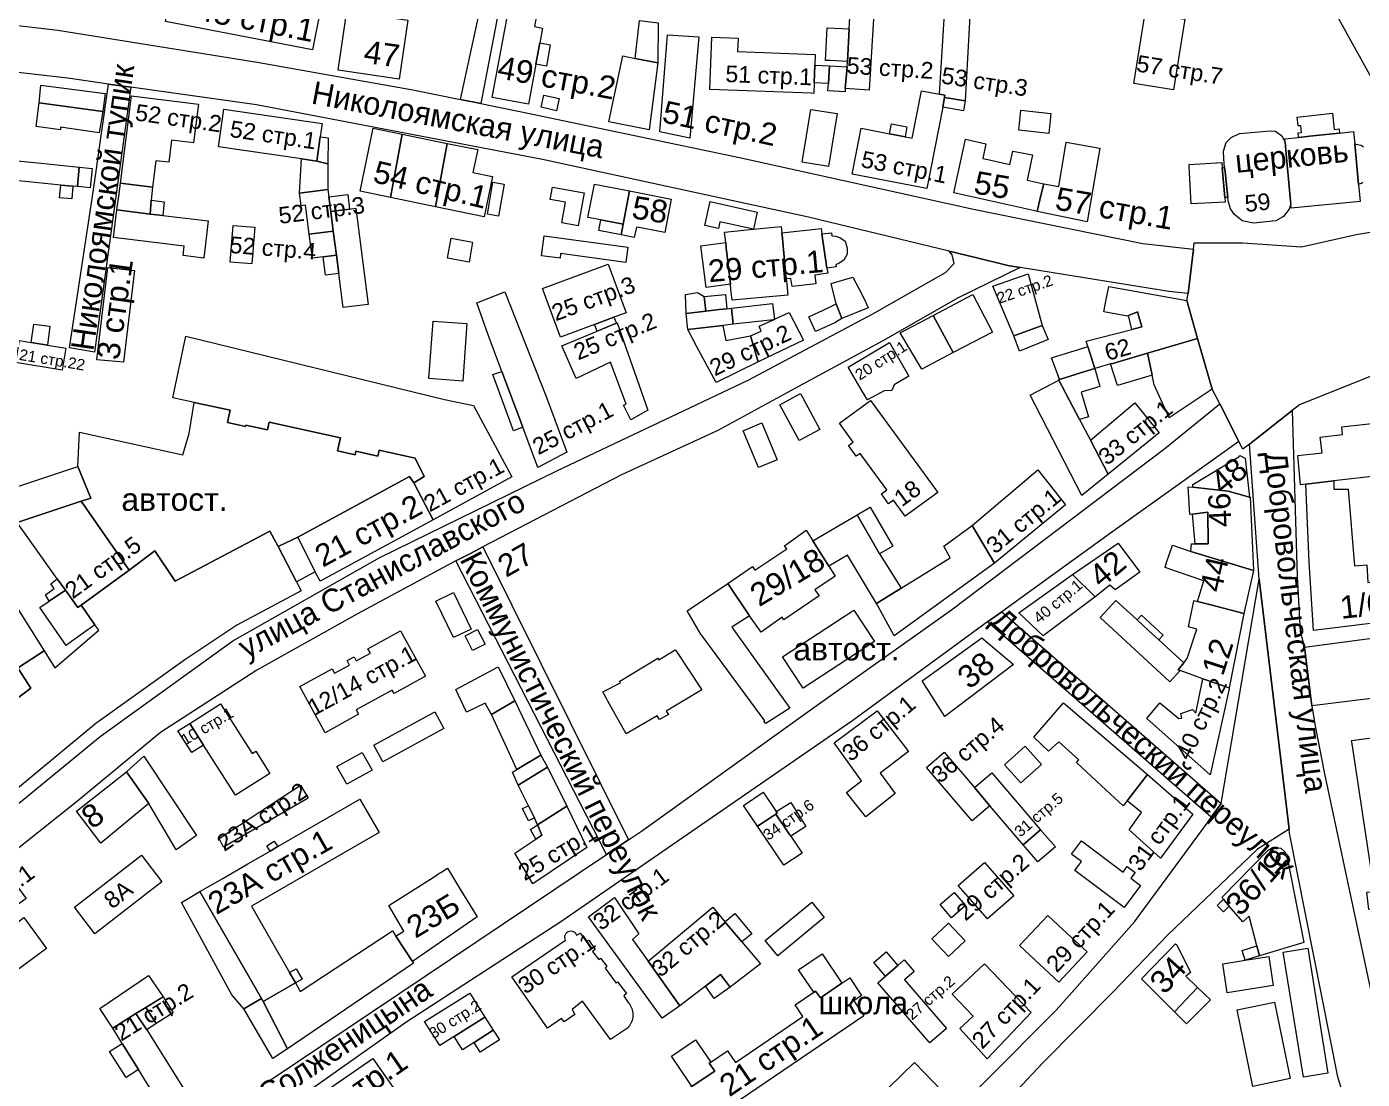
# Model space of a CAD drawing. Header units: metres. Extents: x 9999 to 15101, y 6965 to 11034.
# Drawn here: x 10277.5 to 10699.5, y 8603.5 to 8936.1 of the extents above; entities that cross this region are included whole.
import ezdxf
from ezdxf.enums import TextEntityAlignment as Align

# ---------------------------------------------------------------- set-up
doc = ezdxf.new("R2010")
doc.units = ezdxf.units.M
doc.header["$MEASUREMENT"] = 0
for name, color, linetype, lineweight in [('Слой 14', 7, 'Continuous', 0), ('Слой 25', 7, 'Continuous', 0), ('Слой 29', 7, 'Continuous', 0), ('Слой 3', 7, 'Continuous', 0), ('Слой 4', 7, 'Continuous', 0), ('Слой 8', 7, 'Continuous', 0), ('Слой 9', 7, 'Continuous', 0)]:
    doc.layers.add(name, color=color, linetype=linetype, lineweight=lineweight)
doc.styles.add('Style-arial', font='arial.shx')
doc.styles.add('Style-p131', font='p131.shx')

msp = doc.modelspace()

# ---------------------------------------------------------------- linework, layer by layer
at = {"layer": 'Слой 14', "color": 8, "linetype": 'Continuous', "lineweight": 0, "flags": 128}
for points in [[(10354.32, 8776.72), (10324.4, 8760.88), (10318, 8770.48), (10309.84, 8764.4), (10294.72, 8786.13), (10297.68, 8787.12), (10293.6, 8797.17), (10294.12, 8807.97), (10326.8, 8800.78), (10328.76, 8807.58), (10330.43, 8817.38), (10341.73, 8814.88), (10340.87, 8811), (10346.56, 8809.74), (10346.66, 8810.19), (10353.54, 8808.67), (10354.1, 8811.17), (10376.6, 8806.2), (10375.68, 8802.02), (10381.25, 8800.79), (10381.5, 8801.92), (10388.47, 8800.38), (10388.88, 8802.26), (10400.24, 8799.76), (10403.12, 8794), (10399.76, 8791.92), (10398.48, 8794), (10363.12, 8774.8), (10356.9, 8771.8), (10356.78, 8772.04), (10354.32, 8776.72)], [(10522.8, 8727.07), (10516.32, 8737.01), (10538.9, 8751.72), (10545.37, 8741.78), (10522.8, 8727.07)]]:
    msp.add_lwpolyline(points, close=True, dxfattribs=at)
at = {"layer": 'Слой 25', "color": 8, "linetype": 'Continuous', "lineweight": 0, "flags": 128}
for points in [[(10420.99, 8911.8), (10414.56, 8913.12), (10414.53, 8913.12), (10420.48, 8940.32), (10422.78, 8954.78), (10421.51, 8960.5), (10415.78, 8966.86), (10387.8, 8983.4), (10338.82, 9011.39), (10272.03, 9055.91), (10210.58, 9098.27), (10214.27, 9103.36), (10251.68, 9076.9), (10305.11, 9041.28), (10346.45, 9013.3), (10390.34, 8989.13), (10422.72, 8969.44), (10427.23, 8963.05), (10428.5, 8955.42), (10425.96, 8937.6), (10420.99, 8911.8)], [(10740.78, 8915.01), (10711.04, 8904.32), (10664.26, 8989.01), (10662.36, 8992.86), (10656.62, 9004.53), (10652.63, 9012.57), (10634.81, 9048.52), (10633.12, 9051.92), (10632.08, 9054.02), (10658.75, 9074.97), (10660.22, 9072.19), (10686.65, 9019.67), (10694.74, 9003.69), (10697.34, 8998.56), (10740.78, 8915.01)], [(10298.92, 8833.23), (10290.98, 8834.62), (10298.53, 8884.59), (10303.28, 8917.98), (10310.41, 8916.97), (10303.9, 8870.1), (10298.92, 8833.23)], [(10677.4, 8814.84), (10678.98, 8762.36), (10679.91, 8744.95), (10681.29, 8740.02), (10683.6, 8721.53), (10684.53, 8715.68), (10687.61, 8699.96), (10703.9, 8623.39), (10704.91, 8619.7), (10709.45, 8603.64), (10710.13, 8601.25), (10727.42, 8540.7), (10738.87, 8501.89), (10731.93, 8499.87), (10723.6, 8497.44), (10691.81, 8604.3), (10676.55, 8681.27), (10676.4, 8682.53), (10666.92, 8761.48), (10663.85, 8804.2), (10677.4, 8814.84)], [(10467.64, 8679.14), (10465.88, 8677.95), (10461.04, 8674.77), (10460.71, 8674.55), (10413.09, 8767.26), (10417.67, 8769.68), (10421.62, 8771.74), (10467.64, 8679.14)], [(10805.3, 8736.47), (10683.6, 8721.53), (10681.29, 8740.02), (10801.68, 8756.07), (10805.3, 8736.47)], [(10585.6, 8751.24), (10654.93, 8690.68), (10651.75, 8686.36), (10581.15, 8748.06), (10585.6, 8751.24)]]:
    msp.add_lwpolyline(points, close=True, dxfattribs=at)
for points in [[(10215.84, 8943.36), (10287.28, 8935.05), (10350.26, 8924.88), (10399.52, 8916.16), (10414.53, 8913.12), (10414.56, 8913.12), (10420.99, 8911.8), (10436.32, 8908.64), (10502.72, 8894.72), (10576.71, 8878.46), (10630.14, 8867.64), (10646.16, 8865.77), (10644.51, 8851.82), (10638.41, 8852.38), (10591.47, 8860), (10587.52, 8860.64), (10577.34, 8863.19), (10569.02, 8865.19), (10524.55, 8875.91), (10440.48, 8894.08), (10350.08, 8911.36), (10310.41, 8916.97), (10303.28, 8917.98), (10290.46, 8919.79), (10223.67, 8927.42)], [(10727.52, 8835.77), (10679.68, 8816.64), (10677.4, 8814.84), (10663.85, 8804.2), (10661.76, 8802.56), (10661.76, 8802.56), (10660.5, 8805.05), (10654.47, 8816.91), (10652.08, 8821.61), (10647.51, 8837.54), (10644.12, 8849.57), (10644.51, 8851.82), (10646.16, 8865.77), (10646.4, 8867.84), (10661.76, 8867.84), (10680.32, 8866.56), (10697.6, 8870.4), (10709.12, 8872.32)], [(10246.4, 8667.36), (10300.64, 8711.84), (10342.56, 8742.08), (10389.04, 8768.4), (10445.02, 8795.76), (10505.46, 8824.38), (10544.9, 8845.38), (10567.84, 8858.4), (10570.56, 8861.28), (10569.92, 8864), (10569.02, 8865.19), (10577.34, 8863.19), (10587.52, 8860.64), (10591.47, 8860), (10571.84, 8850.4), (10548, 8836.8), (10520.16, 8821.76), (10495.92, 8808.48), (10465.38, 8794.49), (10421.62, 8771.74), (10417.67, 8769.68), (10413.09, 8767.26), (10382.04, 8750.59), (10350.24, 8732.78), (10319.7, 8713.06), (10293.62, 8691.43), (10256.72, 8662.17)], [(10354.04, 8603.02), (10460.71, 8674.55), (10461.04, 8674.77), (10465.88, 8677.95), (10467.64, 8679.14), (10471.73, 8681.9), (10527.71, 8721.97), (10569.7, 8751.87), (10637.13, 8802.76), (10654.47, 8816.91), (10660.5, 8805.05), (10619.95, 8776.05), (10585.6, 8751.24), (10581.15, 8748.06), (10538.52, 8716.89), (10446.28, 8653.27), (10397.3, 8621.47), (10355.95, 8592.21)], [(10558.08, 8580.32), (10602.76, 8625.29), (10627.57, 8653.28), (10650.47, 8684.45), (10651.75, 8686.36), (10654.93, 8690.68), (10666.92, 8761.48), (10666.92, 8761.48), (10676.4, 8682.53), (10666.4, 8676.16), (10638.08, 8649.12), (10620.96, 8631.2), (10598.56, 8608.64), (10565.86, 8573.77)]]:
    msp.add_lwpolyline(points, dxfattribs=at)
at = {"layer": 'Слой 3', "color": 8, "linetype": 'Continuous', "lineweight": 0, "flags": 128}
for points in [[(10574.05, 8912.72), (10569.52, 8913.42), (10567.51, 8913.73), (10567.65, 8914.45), (10565.9, 8914.79), (10568.46, 8955.49), (10576.37, 8954.88), (10574.05, 8912.72)], [(10367.83, 8928.78), (10321.29, 8937.76), (10323.71, 8950.3), (10331.75, 8948.75), (10332.14, 8950.77), (10336.99, 8949.83), (10336.65, 8948.08), (10355.61, 8944.42), (10356.01, 8946.47), (10360.48, 8945.61), (10360.08, 8943.56), (10370.3, 8941.59), (10367.83, 8928.78)], [(10438.39, 8924.28), (10436.05, 8911.58), (10424.57, 8913.7), (10431.25, 8949.89), (10435.78, 8949.05), (10440.19, 8948.24), (10437.96, 8936.15), (10440.49, 8935.68), (10439.63, 8930.97), (10438.39, 8924.28)], [(10536.85, 8925.11), (10537.33, 8935.44), (10538.21, 8949.6), (10545.74, 8949.13), (10543.69, 8916.08), (10536.16, 8916.54), (10536.72, 8923.4), (10536.85, 8925.11)], [(10395.12, 8919.5), (10375.9, 8922.33), (10378.65, 8941.03), (10397.87, 8938.2), (10395.12, 8919.5)], [(10627.38, 8918.12), (10630.91, 8940.48), (10643.42, 8938.51), (10639.89, 8916.15), (10627.38, 8918.12)], [(10471.16, 8938.03), (10477.06, 8937.32), (10476.92, 8924.64), (10469.75, 8926.07), (10471.16, 8938.03)], [(10537.33, 8935.44), (10536.85, 8925.11), (10531.25, 8925.38), (10529.92, 8925.44), (10530.41, 8935.76), (10537.33, 8935.44)], [(10479.95, 8933.55), (10489.9, 8932.94), (10487.06, 8900.84), (10477.52, 8902.87), (10479.95, 8933.55)], [(10493.35, 8916.28), (10493.98, 8932.74), (10502.28, 8932.43), (10502.12, 8928.28), (10526.67, 8927.35), (10526.55, 8923.97), (10526.33, 8918.39), (10526.21, 8915.03), (10525.42, 8915.06), (10493.35, 8916.28)], [(10438.39, 8924.28), (10439.63, 8930.97), (10442.93, 8930.36), (10441.7, 8923.67), (10438.39, 8924.28)], [(10476.92, 8924.64), (10474.18, 8903.52), (10461.45, 8906.05), (10465.87, 8926.86), (10469.75, 8926.07), (10476.92, 8924.64)], [(10530.8, 8918.12), (10526.33, 8918.39), (10526.55, 8923.97), (10531.15, 8923.76), (10530.8, 8918.12)], [(10531.15, 8923.76), (10536.72, 8923.4), (10536.16, 8916.54), (10536.08, 8915.48), (10530.66, 8915.82), (10530.8, 8918.12), (10531.15, 8923.76)], [(10301.5, 8909.35), (10281.35, 8912.09), (10281.9, 8917.59), (10302.24, 8915.03), (10301.5, 8909.35)], [(10310.57, 8914.3), (10331.77, 8911.63), (10330.22, 8899.35), (10323.27, 8900.22), (10322.39, 8893.25), (10318.31, 8893.76), (10317.25, 8885.34), (10307.09, 8886.62), (10310.57, 8914.3)], [(10444.85, 8909.52), (10440.01, 8910.62), (10440.89, 8914.51), (10445.73, 8913.42), (10444.85, 8909.52)], [(10567.65, 8914.45), (10567.51, 8913.73), (10566.93, 8910.67), (10561.96, 8884.99), (10538.35, 8889.55), (10541.14, 8903.99), (10550.15, 8902.25), (10551.8, 8901.93), (10555.03, 8901.31), (10557.34, 8900.86), (10560.24, 8915.88), (10565.9, 8914.79), (10567.65, 8914.45)], [(10301.5, 8909.35), (10300.4, 8902.56), (10288.13, 8904.4), (10288.13, 8903.48), (10280.43, 8904.58), (10281.35, 8912.09), (10301.5, 8909.35)], [(10370.85, 8905.5), (10370.24, 8901.28), (10369.12, 8893.62), (10364.29, 8894.33), (10338.06, 8898.16), (10339.79, 8910.04), (10370.85, 8905.5)], [(10567.51, 8913.73), (10574.05, 8912.72), (10573.53, 8909.46), (10566.93, 8910.67), (10567.51, 8913.73)], [(10522.53, 8893.24), (10525.22, 8909.98), (10533.59, 8908.64), (10530.9, 8891.9), (10522.53, 8893.24)], [(10600.45, 8902.35), (10590.99, 8903.38), (10591.68, 8909.69), (10601.14, 8908.66), (10600.45, 8902.35)], [(10396.16, 8902.18), (10392.41, 8882.12), (10382.83, 8884.11), (10386.96, 8904.08), (10396.16, 8902.18)], [(10410.37, 8899.24), (10406.66, 8879.18), (10392.41, 8882.12), (10396.16, 8902.18), (10410.37, 8899.24)], [(10551.8, 8901.93), (10550.15, 8902.25), (10550.76, 8905.41), (10555.64, 8904.46), (10555.03, 8901.31), (10551.8, 8901.93)], [(10370.24, 8901.28), (10372.73, 8900.96), (10372.62, 8892.77), (10369.12, 8893.62), (10370.24, 8901.28)], [(10410.37, 8899.24), (10419.98, 8897.25), (10418.49, 8890.02), (10424.64, 8888.75), (10422, 8876), (10406.66, 8879.18), (10410.37, 8899.24)], [(10580.56, 8899.12), (10579.6, 8894.4), (10581.18, 8894.1), (10588.12, 8892.56), (10589.06, 8896.76), (10595.28, 8895.6), (10593.6, 8887.6), (10598.36, 8886.59), (10598.88, 8886.48), (10597.92, 8882.71), (10596.8, 8877.7), (10596.05, 8877.87), (10570.41, 8883.59), (10574.19, 8900.52), (10580.56, 8899.12)], [(10596.8, 8877.7), (10597.92, 8882.71), (10598.88, 8886.48), (10603.6, 8885.6), (10606, 8899.6), (10616.64, 8897.76), (10612.64, 8874.4), (10596.8, 8877.7)], [(10265.68, 8888.27), (10265.93, 8890.83), (10266.3, 8894.49), (10274.34, 8893.7), (10274.54, 8893.68), (10282.07, 8892.93), (10294.08, 8891.75), (10293.47, 8885.55), (10292.09, 8885.66), (10288.23, 8886.04), (10275.95, 8887.25), (10265.68, 8888.27)], [(10369.12, 8893.62), (10372.62, 8892.77), (10372.66, 8884.62), (10363.7, 8883.46), (10364.29, 8894.33), (10369.12, 8893.62)], [(10293.47, 8885.55), (10294.08, 8891.75), (10298.17, 8891.34), (10297.56, 8885.15), (10293.47, 8885.55)], [(10292.09, 8885.66), (10291.7, 8881.67), (10287.84, 8882.05), (10288.23, 8886.04), (10292.09, 8885.66)], [(10316.5, 8876.91), (10305.9, 8878.18), (10306.58, 8882.59), (10307.09, 8886.62), (10317.25, 8885.34), (10316.8, 8881.3), (10316.5, 8876.91)], [(10424.8, 8886.96), (10428.34, 8886.35), (10426.58, 8876.21), (10423.04, 8876.82), (10424.8, 8886.96)], [(10443.6, 8885.44), (10453.61, 8883.63), (10451.71, 8873.15), (10446.54, 8874.08), (10447.72, 8880.63), (10442.89, 8881.5), (10443.6, 8885.44)], [(10458.93, 8875.05), (10454.82, 8875.84), (10456.85, 8886.33), (10467.97, 8884.18), (10465.94, 8873.69), (10458.93, 8875.05)], [(10320.5, 8876.43), (10316.5, 8876.91), (10316.8, 8881.3), (10320.91, 8880.78), (10320.5, 8876.43)], [(10374.35, 8871.49), (10366.78, 8870.52), (10365.6, 8879.68), (10364.21, 8879.5), (10363.7, 8883.46), (10372.66, 8884.62), (10372.96, 8882.35), (10373.55, 8877.7), (10374.35, 8871.49)], [(10373.55, 8877.7), (10372.96, 8882.35), (10378.9, 8883.11), (10379.49, 8878.47), (10373.55, 8877.7)], [(10465.94, 8873.69), (10467.97, 8884.18), (10481.16, 8881.63), (10479.13, 8871.09), (10472.55, 8872.36), (10472.05, 8872.46), (10470.16, 8872.72), (10469.44, 8869.52), (10465.29, 8870.3), (10465.94, 8873.69)], [(10508.3, 8877.5), (10507.15, 8872.1), (10496.56, 8874.48), (10496.07, 8872.29), (10491.8, 8873.24), (10493.48, 8880.81), (10508.3, 8877.5)], [(10320.5, 8876.43), (10334.85, 8874.7), (10333.44, 8862.99), (10326.86, 8863.78), (10327.22, 8866.75), (10304.85, 8869.44), (10305.9, 8878.18), (10316.5, 8876.91), (10320.5, 8876.43)], [(10376.07, 8858.14), (10375.33, 8863.89), (10374.35, 8871.49), (10373.55, 8877.7), (10379.49, 8878.47), (10381.44, 8878.72), (10385.35, 8848.35), (10377.47, 8847.33), (10376.07, 8858.14)], [(10341.81, 8861.68), (10342.73, 8873.24), (10349.51, 8872.7), (10348.59, 8861.14), (10341.81, 8861.68)], [(10458.93, 8875.05), (10465.94, 8873.69), (10465.29, 8870.3), (10458.27, 8871.66), (10458.93, 8875.05)], [(10498, 8871.2), (10507.15, 8872.1), (10515.92, 8872.96), (10516.11, 8870.93), (10516.28, 8869.2), (10517.51, 8856.43), (10517.67, 8854.77), (10518, 8851.28), (10500.4, 8849.68), (10500.02, 8853.05), (10499.84, 8854.73), (10498.55, 8866.26), (10498.36, 8867.94), (10498, 8871.2)], [(10518.95, 8856.5), (10517.51, 8856.43), (10516.28, 8869.2), (10516.11, 8870.93), (10528.48, 8872.32), (10528.74, 8870.63), (10530.37, 8859.79), (10530.6, 8858.24), (10526.51, 8857.62), (10526.88, 8854.88), (10519.32, 8854), (10518.95, 8856.5)], [(10375.33, 8863.89), (10371.19, 8863.36), (10367.76, 8862.91), (10366.78, 8870.52), (10374.35, 8871.49), (10375.33, 8863.89)], [(10411.6, 8869.28), (10418.39, 8868.04), (10417.24, 8861.7), (10410.45, 8862.94), (10411.6, 8869.28)], [(10440.96, 8870), (10467.45, 8866.46), (10466.8, 8861.62), (10446.2, 8864.38), (10446.01, 8862.93), (10440.12, 8863.72), (10440.96, 8870)], [(10499.84, 8854.73), (10492.24, 8853.68), (10490.48, 8866.88), (10498.36, 8867.94), (10498.55, 8866.26), (10499.84, 8854.73)], [(10530.37, 8859.79), (10528.74, 8870.63), (10531.76, 8870.96), (10531.92, 8870), (10533.2, 8869.92), (10534.48, 8869.52), (10536.08, 8868.32), (10536.8, 8866.16), (10536.72, 8864.24), (10535.68, 8862.32), (10533.92, 8861.2), (10533.2, 8860.96), (10533.28, 8860.24), (10530.37, 8859.79)], [(10375.33, 8863.89), (10376.07, 8858.14), (10371.93, 8857.6), (10371.19, 8863.36), (10375.33, 8863.89)], [(10299.64, 8830.84), (10303.06, 8860.04), (10311.48, 8859.05), (10308.08, 8830.07), (10299.64, 8830.84)], [(10440.48, 8853.36), (10461.22, 8861.05), (10466.9, 8845.71), (10463.05, 8844.28), (10456.86, 8841.99), (10446.16, 8838.02), (10440.48, 8853.36)], [(10531.72, 8854.95), (10538.49, 8856.96), (10541.42, 8851.61), (10542.69, 8848.94), (10543.4, 8847.29), (10535.1, 8843.86), (10533.26, 8848.48), (10531.72, 8854.95)], [(10593.99, 8858), (10598.42, 8841.68), (10589.4, 8838.4), (10582.82, 8854.1), (10593.99, 8858)], [(10419.68, 8848.88), (10428.56, 8852.32), (10441.6, 8819.2), (10448.16, 8801.6), (10439.04, 8796.8), (10434.25, 8809.53), (10427.62, 8827.18), (10423.28, 8838.72), (10419.68, 8848.88)], [(10491.58, 8850.86), (10492.11, 8846.24), (10485.86, 8845.52), (10485.64, 8851.47), (10489.41, 8852.14), (10491.58, 8850.86)], [(10492.11, 8846.24), (10491.58, 8850.86), (10498.32, 8851.52), (10498.68, 8846.99), (10496.26, 8846.71), (10492.11, 8846.24)], [(10563.97, 8844.86), (10576.48, 8851.44), (10582.64, 8839.6), (10570.27, 8833.13), (10563.97, 8844.86)], [(10629.9, 8841.27), (10628.55, 8846.01), (10625.68, 8844.8), (10625.33, 8844.66), (10617.89, 8846.01), (10618.63, 8849.88), (10619.41, 8853.97), (10644.12, 8849.57), (10647.51, 8837.54), (10631.62, 8832.9), (10622.82, 8830.33), (10620.72, 8829.72), (10620.02, 8829.52), (10615.01, 8828.05), (10612.83, 8835), (10612.31, 8836.69), (10626.75, 8840.45), (10629.9, 8841.27)], [(10497.49, 8841.68), (10486.44, 8840.42), (10485.86, 8845.52), (10492.11, 8846.24), (10496.26, 8846.71), (10498.68, 8846.99), (10500.18, 8847.16), (10500.76, 8842.06), (10497.49, 8841.68)], [(10513.42, 8843.48), (10500.76, 8842.06), (10500.18, 8847.16), (10513.19, 8848.65), (10513.76, 8843.64), (10513.42, 8843.48)], [(10530.78, 8847.21), (10533.26, 8848.48), (10535.1, 8843.86), (10532.88, 8842.55), (10526.78, 8839.8), (10524.68, 8844.46), (10530.78, 8847.21)], [(10405.91, 8843.05), (10416.57, 8842.27), (10415.24, 8824.13), (10404.58, 8824.91), (10405.91, 8843.05)], [(10468.4, 8811.92), (10466.08, 8816.48), (10466.88, 8816.8), (10461.92, 8830.08), (10451.12, 8824.96), (10446.56, 8835.2), (10457.72, 8839.89), (10463.8, 8842.44), (10464.08, 8842.56), (10473.76, 8814.88), (10468.4, 8811.92)], [(10457.72, 8839.89), (10456.86, 8841.99), (10463.05, 8844.28), (10463.8, 8842.44), (10457.72, 8839.89)], [(10508.66, 8830.18), (10506.24, 8838.4), (10509.52, 8839.84), (10508.96, 8841.44), (10513.42, 8843.48), (10513.76, 8843.64), (10518.4, 8845.76), (10522.93, 8837.05), (10508.66, 8830.18)], [(10563.97, 8844.86), (10570.27, 8833.13), (10560.32, 8827.92), (10553.52, 8839.36), (10563.97, 8844.86)], [(10626.75, 8840.45), (10625.68, 8844.8), (10628.55, 8846.01), (10629.9, 8841.27), (10626.75, 8840.45)], [(10278.88, 8836.35), (10279.67, 8842.13), (10284.8, 8841.43), (10283.99, 8835.51), (10278.88, 8836.35)], [(10418.64, 8816.4), (10430.8, 8793.84), (10405.92, 8780.3), (10399.76, 8791.92), (10403.12, 8794), (10400.24, 8799.76), (10388.88, 8802.26), (10388.47, 8800.38), (10381.5, 8801.92), (10381.25, 8800.79), (10375.68, 8802.02), (10376.6, 8806.2), (10354.1, 8811.17), (10353.54, 8808.67), (10346.66, 8810.19), (10346.56, 8809.74), (10340.87, 8811), (10341.73, 8814.88), (10330.43, 8817.38), (10323.69, 8818.87), (10327.76, 8838.32), (10409.52, 8818.32), (10418.64, 8816.4)], [(10508.66, 8830.18), (10495.33, 8823.71), (10489.14, 8835.17), (10486.44, 8840.42), (10497.49, 8841.68), (10498.43, 8836.92), (10506.24, 8838.4), (10508.66, 8830.18)], [(10598.42, 8841.68), (10600.32, 8837.21), (10591.2, 8833.52), (10589.4, 8838.4), (10598.42, 8841.68)], [(10289.78, 8834.56), (10288.63, 8827.57), (10274.02, 8829.98), (10275.17, 8836.96), (10277.59, 8836.56), (10278.88, 8836.35), (10283.99, 8835.51), (10289.78, 8834.56)], [(10541.51, 8820.94), (10537.1, 8828.54), (10550.15, 8836.28), (10556.19, 8825.64), (10551.6, 8822.98), (10550.88, 8821.12), (10548.46, 8821.04), (10543.14, 8818.14), (10541.51, 8820.94)], [(10615.01, 8828.05), (10609.11, 8826.26), (10608.89, 8826.2), (10603.83, 8824.66), (10603.81, 8824.74), (10601.39, 8831.19), (10601.34, 8831.33), (10601.3, 8831.44), (10601.32, 8831.45), (10608.75, 8833.75), (10609.27, 8833.91), (10612.83, 8835), (10615.01, 8828.05)], [(10631.62, 8832.9), (10647.51, 8837.54), (10652.08, 8821.61), (10638.54, 8812.47), (10633.8, 8822.97), (10633.13, 8826), (10632.57, 8828.55), (10631.62, 8832.9)], [(10633.13, 8826), (10622.22, 8822.73), (10620.02, 8829.52), (10620.72, 8829.72), (10622.82, 8830.33), (10631.62, 8832.9), (10632.57, 8828.55), (10633.13, 8826)], [(10434.25, 8809.53), (10431.28, 8808.4), (10424.8, 8826.24), (10427.62, 8827.18), (10434.25, 8809.53)], [(10608.89, 8826.2), (10609.11, 8826.26), (10615.01, 8828.05), (10616.58, 8822.4), (10610.66, 8820.62), (10612.97, 8812.86), (10610.17, 8811.97), (10603.68, 8824.4), (10603.65, 8824.39), (10603.81, 8824.74), (10603.83, 8824.66), (10608.89, 8826.2)], [(10610.17, 8811.97), (10613.62, 8805.4), (10619.23, 8794.73), (10610.93, 8787.96), (10594.56, 8819.68), (10603.65, 8824.39), (10603.68, 8824.4), (10610.17, 8811.97)], [(10521.58, 8805.29), (10515.44, 8816.66), (10521.96, 8820.18), (10528.1, 8808.81), (10521.58, 8805.29)], [(10544.1, 8817.96), (10565.37, 8788.93), (10555.11, 8781.41), (10551.4, 8786.48), (10549.86, 8785.35), (10547.58, 8788.47), (10549.26, 8789.7), (10540.81, 8801.23), (10539.64, 8800.36), (10537.17, 8803.74), (10538.65, 8804.83), (10534.3, 8810.78), (10544.1, 8817.96)], [(10613.62, 8805.4), (10627.69, 8817.26), (10635.31, 8807.78), (10619.23, 8794.73), (10613.62, 8805.4)], [(10514.61, 8799.26), (10508.71, 8796.81), (10503.88, 8808.44), (10509.78, 8810.89), (10514.61, 8799.26)], [(10663.92, 8787.48), (10657.2, 8789.28), (10646.04, 8790.54), (10646, 8791.44), (10660.48, 8800.16), (10660.8, 8800.56), (10662.48, 8799.76), (10663.92, 8787.48)], [(10293.6, 8797.17), (10297.68, 8787.12), (10294.72, 8786.13), (10274.45, 8779.38), (10267, 8776.86), (10263.45, 8787.14), (10293.6, 8797.17)], [(10583.27, 8766.61), (10576.26, 8778.46), (10597.04, 8796.12), (10605.75, 8784.99), (10583.27, 8766.61)], [(10398.48, 8794), (10399.76, 8791.92), (10405.92, 8780.3), (10370.16, 8760.88), (10368.66, 8763.84), (10363.12, 8774.8), (10398.48, 8794)], [(10690.56, 8792.58), (10690.56, 8789.92), (10695.04, 8789.92), (10697.12, 8765.76), (10700.96, 8766.08), (10701.28, 8760.48), (10707.52, 8760.8), (10707.36, 8766.88), (10715.52, 8767.68), (10716.64, 8749.28), (10684.16, 8745.28), (10682.72, 8766.88), (10681.66, 8791.55), (10690.56, 8792.58)], [(10645.37, 8770.27), (10645.6, 8772.64), (10646.77, 8772.66), (10650.88, 8772.72), (10650.72, 8782.64), (10645.88, 8782.09), (10645.04, 8782), (10644.48, 8790.72), (10646.04, 8790.54), (10657.2, 8789.28), (10663.92, 8787.48), (10664.08, 8787.44), (10665.2, 8764.24), (10645.37, 8770.27)], [(10289.71, 8758.01), (10287.14, 8761.6), (10274.45, 8779.38), (10294.72, 8786.13), (10309.84, 8764.4), (10294.69, 8753.35), (10293.6, 8752.56), (10289.71, 8758.01)], [(10546.99, 8769.52), (10539.89, 8781.87), (10544.03, 8784.26), (10551.13, 8771.9), (10546.99, 8769.52)], [(10546.04, 8753.79), (10536.88, 8769.12), (10530.98, 8765.62), (10525.91, 8773.58), (10539.89, 8781.87), (10546.99, 8769.52), (10553.85, 8758.67), (10546.04, 8753.79)], [(10646.77, 8772.66), (10645.88, 8782.09), (10650.72, 8782.64), (10650.88, 8772.72), (10646.77, 8772.66)], [(10283.01, 8738.89), (10274.84, 8733.65), (10274.64, 8733.52), (10267.62, 8743.64), (10267.36, 8744), (10264.04, 8749.71), (10263.76, 8750.08), (10255.57, 8763.75), (10255.36, 8764.08), (10251.3, 8770.85), (10259.44, 8776.08), (10283.01, 8738.89)], [(10505.9, 8749.91), (10498.99, 8760.14), (10506.8, 8765.48), (10507.55, 8764.35), (10517.73, 8771.13), (10516.97, 8772.07), (10523.75, 8776.97), (10525.91, 8773.58), (10530.98, 8765.62), (10532.99, 8762.47), (10526.58, 8758.14), (10527.9, 8756.25), (10516.78, 8748.72), (10516.22, 8749.47), (10509.62, 8744.77), (10505.9, 8749.91)], [(10576.26, 8778.46), (10583.27, 8766.61), (10551.6, 8743.63), (10546.54, 8752.87), (10546.04, 8753.79), (10553.85, 8758.67), (10569.25, 8768.3), (10567.31, 8771.93), (10576.26, 8778.46)], [(10356.9, 8771.8), (10363.12, 8774.8), (10368.66, 8763.84), (10362.74, 8760.7), (10356.9, 8771.8)], [(10615.17, 8755.96), (10607.92, 8762.98), (10622.42, 8772.9), (10629.19, 8763.7), (10621.46, 8758.14), (10619.77, 8759.59), (10615.17, 8755.96)], [(10662.15, 8750.65), (10651.67, 8753.4), (10647.45, 8754.5), (10649.48, 8760.97), (10640.8, 8763.92), (10637.21, 8765.21), (10637.68, 8766.8), (10639.52, 8772.24), (10645.37, 8770.27), (10665.2, 8764.24), (10662.15, 8750.65)], [(10615.17, 8755.96), (10598.74, 8743.63), (10591, 8750.88), (10607.92, 8762.98), (10615.17, 8755.96)], [(10287.14, 8761.6), (10289.71, 8758.01), (10284.59, 8754.62), (10283.36, 8756.57), (10286.11, 8758.52), (10285.04, 8760.06), (10287.14, 8761.6)], [(10490.64, 8743.92), (10486.16, 8751.48), (10498.99, 8760.14), (10505.9, 8749.91), (10500.27, 8746.33), (10518.67, 8720.76), (10511.01, 8715.9), (10510.45, 8716.62), (10510.72, 8716.8), (10490.89, 8743.58), (10490.64, 8743.92)], [(10289.71, 8758.01), (10293.6, 8752.56), (10294.69, 8753.35), (10298.98, 8747.13), (10291.57, 8741.77), (10289.97, 8740.55), (10281.57, 8752.61), (10284.59, 8754.62), (10289.71, 8758.01)], [(10406.72, 8754.56), (10412.32, 8757.28), (10417.91, 8745.76), (10412.31, 8743.04), (10406.72, 8754.56)], [(10641.99, 8732.65), (10638.74, 8729.11), (10616.71, 8749.42), (10621.68, 8754.81), (10628.4, 8748.62), (10632.12, 8745.19), (10635.21, 8742.35), (10643.11, 8735.07), (10641.36, 8732.88), (10641.99, 8732.65)], [(10657.52, 8727.2), (10649.19, 8729.98), (10641.99, 8732.65), (10641.36, 8732.88), (10643.11, 8735.07), (10644.24, 8736.48), (10647.2, 8745.68), (10644.64, 8746.48), (10646.16, 8754.16), (10646.32, 8754.8), (10647.45, 8754.5), (10651.67, 8753.4), (10662.15, 8750.65), (10657.52, 8727.2)], [(10635.21, 8742.35), (10632.12, 8745.19), (10628.4, 8748.62), (10629.81, 8750.15), (10636.62, 8743.87), (10635.21, 8742.35)], [(10419.96, 8745.63), (10422.3, 8740.98), (10418.33, 8738.99), (10415.98, 8743.62), (10419.96, 8745.63)], [(10267.62, 8743.64), (10274.64, 8733.52), (10275.01, 8732.94), (10278.8, 8727.12), (10268.87, 8719.66), (10258.78, 8735.8), (10258.17, 8736.78), (10257.65, 8737.61), (10257.44, 8737.96), (10259.86, 8739.47), (10260.5, 8739.87), (10265.85, 8743.22), (10266.51, 8743.56), (10267.36, 8744), (10267.62, 8743.64)], [(10373.98, 8733.19), (10374.76, 8731.78), (10379.51, 8734.39), (10378.73, 8735.81), (10380.9, 8737), (10381.6, 8735.72), (10386.06, 8738.18), (10385.32, 8739.52), (10395.61, 8745.18), (10403.5, 8730.84), (10393.59, 8725.39), (10392.99, 8726.48), (10381.61, 8720.22), (10382.37, 8718.84), (10371.77, 8713.01), (10363.76, 8727.57), (10373.98, 8733.19)], [(10589.27, 8734.53), (10567.59, 8718.17), (10560.46, 8729.38), (10579.26, 8743.02), (10589.27, 8734.53)], [(10459.55, 8725.9), (10465.12, 8728.8), (10464.88, 8729.28), (10476.88, 8736.56), (10477.28, 8736.08), (10482.39, 8739.22), (10482.78, 8738.64), (10490.85, 8726.56), (10479.6, 8719.84), (10480.24, 8718.8), (10477.44, 8717.2), (10476.72, 8718.32), (10466.95, 8712.63), (10461.13, 8722.98), (10460.66, 8723.83), (10459.55, 8725.9)], [(10431.77, 8723.06), (10424.36, 8718.71), (10422.32, 8722.29), (10416.44, 8719.48), (10413.12, 8726.64), (10426.41, 8733.8), (10431.77, 8723.06)], [(10649.19, 8729.98), (10657.52, 8727.2), (10657.46, 8726.91), (10651.44, 8699.68), (10631.44, 8717.44), (10635.6, 8722.48), (10641.52, 8717.52), (10642.48, 8717.6), (10642.16, 8719.12), (10645.92, 8720.32), (10646.96, 8719.2), (10649.19, 8729.98)], [(10333.37, 8709.09), (10328.99, 8715.96), (10338.7, 8722.15), (10348.74, 8706.39), (10349.88, 8707.12), (10354.32, 8700.15), (10343.46, 8693.23), (10333.37, 8709.09)], [(10431.77, 8723.06), (10439.95, 8705.92), (10432.4, 8701.39), (10424.36, 8718.71), (10431.77, 8723.06)], [(10623.99, 8689.88), (10617.12, 8696.24), (10609.2, 8703.6), (10610, 8704.48), (10603.65, 8710.15), (10600.38, 8707.14), (10595.79, 8711.61), (10605.08, 8722.4), (10631.66, 8699.81), (10625.24, 8691.48), (10623.99, 8689.88)], [(10696.32, 8709.44), (10696.16, 8710.56), (10726.28, 8714.49), (10726.81, 8710.48), (10737.62, 8711.9), (10755.48, 8714.21), (10755.15, 8716.71), (10782.43, 8720.26), (10790.39, 8659.15), (10787.91, 8658.83), (10789.84, 8643.93), (10785.22, 8643.33), (10729.95, 8636.14), (10730.52, 8631.69), (10730.88, 8628.96), (10711.51, 8626.44), (10708.97, 8646.02), (10717.92, 8647.36), (10717.12, 8654.72), (10708.32, 8658.08), (10701.6, 8657.12), (10700.96, 8662.56), (10703.36, 8662.72), (10696.32, 8709.44)], [(10333.37, 8709.09), (10329.65, 8706.72), (10325.27, 8713.59), (10328.99, 8715.96), (10333.37, 8709.09)], [(10387.12, 8709.04), (10406.41, 8719.6), (10409.27, 8714.37), (10389.98, 8703.81), (10387.12, 8709.04)], [(10536.58, 8694.12), (10541.3, 8697.82), (10532.6, 8709.81), (10546.23, 8719.94), (10556.17, 8707.11), (10547.15, 8700.25), (10551.96, 8693.77), (10542.61, 8686.47), (10536.58, 8694.12)], [(10593.02, 8708.73), (10598.18, 8702.98), (10591.64, 8697.11), (10586.48, 8702.86), (10593.02, 8708.73)], [(10316.1, 8690.61), (10308.96, 8700.69), (10314.45, 8705.64), (10331.13, 8680.53), (10324.72, 8675.94), (10316.1, 8690.61)], [(10386.64, 8701.2), (10378.58, 8696.74), (10375.47, 8702.36), (10383.52, 8706.72), (10386.64, 8701.2)], [(10442, 8702.09), (10432.8, 8696.46), (10431.01, 8700.55), (10432.4, 8701.39), (10439.95, 8705.92), (10442, 8702.09)], [(10576.97, 8695.65), (10581.88, 8689.91), (10576.26, 8685.11), (10561.8, 8702.01), (10567.42, 8706.82), (10576.97, 8695.65)], [(10316.1, 8690.61), (10300.9, 8678.14), (10293.2, 8688.22), (10308.96, 8700.69), (10316.1, 8690.61)], [(10448.13, 8689.81), (10438.93, 8683.93), (10437.9, 8686.05), (10436.01, 8689.91), (10432.8, 8696.46), (10442, 8702.09), (10448.13, 8689.81)], [(10581.88, 8689.91), (10576.97, 8695.65), (10582.44, 8700.33), (10597.86, 8682.3), (10592.39, 8677.61), (10581.88, 8689.91)], [(10631.66, 8699.81), (10645.98, 8687.31), (10635.82, 8673.31), (10625.88, 8682.29), (10629.73, 8687.74), (10625.24, 8691.48), (10631.66, 8699.81)], [(10338.27, 8679.54), (10364.04, 8696.46), (10366.41, 8692.35), (10339.63, 8676.87), (10338.27, 8679.54)], [(10351.65, 8629.05), (10332.19, 8662.81), (10339.42, 8666.97), (10347.33, 8671.53), (10354.36, 8675.58), (10356.83, 8677), (10382.76, 8691.95), (10388.82, 8681.43), (10348.48, 8658.18), (10360.55, 8637.24), (10362.44, 8633.95), (10352.22, 8628.06), (10351.65, 8629.05)], [(10508.45, 8683.42), (10504.03, 8689.99), (10510.24, 8694.16), (10514.34, 8688.07), (10514.66, 8687.6), (10514.22, 8687.3), (10513.29, 8686.68), (10508.45, 8683.42)], [(10514.22, 8687.3), (10514.66, 8687.6), (10514.34, 8688.07), (10518.91, 8690.94), (10523.7, 8683.33), (10518.92, 8680.32), (10518.33, 8681.19), (10514.22, 8687.3)], [(10448.13, 8689.81), (10454.52, 8676.77), (10437.4, 8665.26), (10431.77, 8674.98), (10438.31, 8679.34), (10440.21, 8680.61), (10438.93, 8683.93), (10448.13, 8689.81)], [(10437.9, 8686.05), (10436.06, 8685.14), (10434.17, 8689), (10436.01, 8689.91), (10437.9, 8686.05)], [(10518.33, 8681.19), (10518.92, 8680.32), (10522.51, 8674.98), (10516.74, 8671.1), (10508.45, 8683.42), (10513.29, 8686.68), (10514.22, 8687.3), (10518.33, 8681.19)], [(10438.93, 8683.93), (10440.21, 8680.61), (10438.31, 8679.34), (10436.71, 8682.43), (10438.93, 8683.93)], [(10597.86, 8682.3), (10602.55, 8676.95), (10597.01, 8672.21), (10592.39, 8677.61), (10597.86, 8682.3)], [(10356.83, 8677), (10354.36, 8675.58), (10353.31, 8677.3), (10355.69, 8678.74), (10356.83, 8677)], [(10624.29, 8657.79), (10608.7, 8669.47), (10610.81, 8672.29), (10607.66, 8674.65), (10610.77, 8678.8), (10623.93, 8668.94), (10625.27, 8670.74), (10627.76, 8668.87), (10626.36, 8666.99), (10629.45, 8664.67), (10624.29, 8657.79)], [(10313.7, 8674.29), (10320.19, 8665.92), (10299.02, 8649.49), (10292.52, 8657.86), (10313.7, 8674.29)], [(10655.2, 8660.88), (10669.76, 8675.84), (10671.12, 8676.72), (10672.16, 8676.72), (10673.76, 8676.48), (10675.12, 8675.2), (10676, 8672.56), (10681.04, 8646.72), (10667.01, 8642.53), (10666.19, 8645.67), (10663.76, 8655.04), (10661.84, 8653.2), (10657.5, 8658.22), (10655.65, 8660.36), (10655.2, 8660.88)], [(10394.1, 8648.76), (10396.63, 8650.27), (10391.89, 8658.35), (10406.21, 8667.48), (10407.75, 8668.48), (10408.33, 8668.86), (10410.43, 8670.22), (10414.52, 8663.32), (10419.83, 8654.82), (10399.35, 8640.67), (10394.1, 8648.76)], [(10581.1, 8654.21), (10571.88, 8664.74), (10580.16, 8672), (10589.39, 8661.47), (10581.1, 8654.21)], [(10283.73, 8644.84), (10274.02, 8637.7), (10267.01, 8647.23), (10265.77, 8646.32), (10263.6, 8649.26), (10264.52, 8649.94), (10257.86, 8658.98), (10271.21, 8668.8), (10277.24, 8660.6), (10271.01, 8656.01), (10273.66, 8652.41), (10276.58, 8654.56), (10283.73, 8644.84)], [(10332.19, 8662.81), (10351.65, 8629.05), (10346.12, 8625.78), (10342.27, 8630.18), (10326.33, 8659.32), (10332.19, 8662.81)], [(10566.09, 8658.69), (10570.56, 8662.55), (10574.15, 8658.39), (10569.68, 8654.53), (10566.09, 8658.69)], [(10463.21, 8660.92), (10470.88, 8649.41), (10468.96, 8647.68), (10473.88, 8640.77), (10483.91, 8626.65), (10478.29, 8622.82), (10455.03, 8654.78), (10463.21, 8660.92)], [(10496.74, 8636.64), (10491.93, 8632.89), (10483.91, 8626.65), (10473.88, 8640.77), (10494.27, 8657.85), (10498.11, 8653.28), (10503.5, 8646.88), (10509.34, 8639.95), (10499.73, 8632.61), (10496.74, 8636.64)], [(10510.83, 8647.29), (10525.55, 8659.43), (10529.52, 8654.62), (10514.8, 8642.48), (10510.83, 8647.29)], [(10657.5, 8658.22), (10655.68, 8656.4), (10653.68, 8658.4), (10655.65, 8660.36), (10657.5, 8658.22)], [(10503.5, 8646.88), (10498.11, 8653.28), (10501.2, 8655.88), (10506.59, 8649.48), (10503.5, 8646.88)], [(10568.8, 8652.8), (10574.05, 8647.19), (10568.79, 8642.26), (10563.54, 8647.87), (10568.8, 8652.8)], [(10604.97, 8650.76), (10612.55, 8643.74), (10603.63, 8634.19), (10596.08, 8641.25), (10591.24, 8645.77), (10600.13, 8655.28), (10604.97, 8650.76)], [(10352.22, 8628.06), (10362.44, 8633.95), (10363.92, 8631.25), (10393.04, 8650.4), (10394.1, 8648.76), (10399.35, 8640.67), (10399.68, 8640.16), (10359.83, 8613.1), (10352.22, 8628.06)], [(10447.6, 8647.91), (10447.52, 8648.35), (10447.55, 8648.81), (10447.69, 8649.24), (10447.92, 8649.63), (10448.24, 8649.95), (10448.63, 8650.19), (10449.06, 8650.33), (10449.51, 8650.36), (10449.96, 8650.28), (10450.38, 8650.1), (10450.74, 8649.83), (10451.03, 8649.48), (10451.23, 8649.07), (10452.37, 8649.64), (10454.38, 8647.06), (10455.1, 8647.49), (10457.1, 8644.48), (10456.25, 8643.91), (10458.25, 8641.33), (10458.83, 8641.76), (10460.83, 8639.18), (10460.26, 8638.6), (10463.7, 8633.87), (10464.13, 8634.3), (10467, 8630.58), (10466.14, 8629.86), (10467.43, 8627.85), (10467.75, 8627.5), (10468.04, 8627.11), (10468.29, 8626.71), (10468.51, 8626.28), (10468.69, 8625.84), (10468.84, 8625.39), (10468.95, 8624.92), (10469.02, 8624.45), (10469.05, 8623.98), (10469.05, 8623.5), (10469, 8623.02), (10468.91, 8622.55), (10468.78, 8622.09), (10468.62, 8621.64), (10468.42, 8621.21), (10468.19, 8620.79), (10467.92, 8620.4), (10467.62, 8620.03), (10467.29, 8619.68), (10461.98, 8616.1), (10453.09, 8628.14), (10449.79, 8625.56), (10450.72, 8624), (10447.36, 8621.6), (10446.49, 8622.69), (10442.05, 8619.68), (10430.75, 8635.86), (10447.78, 8647.49), (10447.6, 8647.91)], [(10647.5, 8632.5), (10640.2, 8624.82), (10629.76, 8635.2), (10640.48, 8646.24), (10640.88, 8645.92), (10645.28, 8637.28), (10643.76, 8636.08), (10647.5, 8632.5)], [(10667.01, 8642.53), (10662.51, 8641.1), (10661.53, 8644.19), (10666.19, 8645.67), (10667.01, 8642.53)], [(10674.56, 8643.68), (10682.29, 8644.93), (10688.7, 8605.37), (10680.97, 8604.11), (10674.56, 8643.68)], [(10526.78, 8631.38), (10526.22, 8631), (10521.41, 8638.07), (10528.81, 8643.1), (10535.1, 8633.83), (10528.27, 8629.19), (10526.78, 8631.38)], [(10552.79, 8639.48), (10551.88, 8638.69), (10548.9, 8636.12), (10545.22, 8640.38), (10549.11, 8643.74), (10552.79, 8639.48)], [(10552.79, 8639.48), (10554.8, 8641.22), (10557.96, 8637.57), (10554.84, 8634.87), (10568.11, 8619.5), (10562.86, 8614.96), (10562.67, 8615.18), (10546.42, 8633.98), (10548.9, 8636.12), (10551.88, 8638.69), (10552.79, 8639.48)], [(10594.92, 8624.62), (10580.95, 8609.93), (10572.31, 8619.52), (10576.55, 8623.45), (10569.95, 8630.37), (10580.17, 8639.95), (10594.92, 8624.62)], [(10655.44, 8640), (10662.51, 8641.1), (10669.96, 8642.25), (10671.38, 8633.1), (10656.86, 8630.85), (10655.44, 8640)], [(10312, 8624.25), (10304.64, 8619.68), (10300.6, 8625.81), (10315.91, 8636.26), (10320.61, 8629.59), (10315.1, 8626.17), (10312, 8624.25)], [(10360.55, 8637.24), (10362.61, 8638.43), (10364.5, 8635.14), (10362.44, 8633.95), (10360.55, 8637.24)], [(10499.73, 8632.61), (10494.72, 8628.96), (10491.93, 8632.89), (10496.74, 8636.64), (10499.73, 8632.61)], [(10487.21, 8600.88), (10487.71, 8601.22), (10490.26, 8602.95), (10494.88, 8606.09), (10493.19, 8608.57), (10493.62, 8608.86), (10498.96, 8612.49), (10501.44, 8608.84), (10522.76, 8623.33), (10520.29, 8626.97), (10526.22, 8631), (10526.78, 8631.38), (10528.27, 8629.19), (10535.1, 8633.83), (10537.54, 8635.49), (10541.32, 8629.94), (10538.87, 8628.28), (10542.06, 8623.58), (10497.06, 8593), (10495.03, 8591.62), (10491.79, 8596.39), (10490.76, 8595.68), (10487.21, 8600.88)], [(10647.5, 8632.5), (10651.6, 8628.56), (10644, 8621.04), (10640.2, 8624.82), (10647.5, 8632.5)], [(10315.1, 8626.17), (10320.61, 8629.59), (10323.78, 8624.48), (10318.4, 8621.14), (10315.1, 8626.17)], [(10352.22, 8628.06), (10359.83, 8613.1), (10355.23, 8610.03), (10346.12, 8625.78), (10351.65, 8629.05), (10352.22, 8628.06)], [(10412.54, 8616.99), (10408, 8614.12), (10403.2, 8621.73), (10417.46, 8630.74), (10422.27, 8623.14), (10412.54, 8616.99)], [(10660, 8625.44), (10671.83, 8627.87), (10676.8, 8603.68), (10664.97, 8601.25), (10660, 8625.44)], [(10312, 8624.25), (10315.44, 8619.12), (10330.9, 8594.38), (10323.27, 8589.64), (10312.77, 8606.58), (10307.64, 8614.84), (10304.64, 8619.68), (10312, 8624.25)], [(10315.1, 8626.17), (10318.4, 8621.14), (10315.44, 8619.12), (10312, 8624.25), (10315.1, 8626.17)], [(10418.83, 8615.16), (10415.16, 8612.84), (10412.54, 8616.99), (10422.27, 8623.14), (10424.89, 8618.99), (10418.83, 8615.16)], [(10418.83, 8615.16), (10424.89, 8618.99), (10426.84, 8615.9), (10420.78, 8612.08), (10418.83, 8615.16)], [(10307.64, 8614.84), (10312.77, 8606.58), (10308.94, 8604.1), (10303.66, 8612.26), (10307.64, 8614.84)], [(10487.71, 8601.22), (10486.92, 8602.38), (10481.24, 8610.74), (10488.83, 8615.9), (10493.62, 8608.86), (10493.19, 8608.57), (10494.88, 8606.09), (10490.26, 8602.95), (10487.71, 8601.22)], [(10392.28, 8602.26), (10396.63, 8595.97), (10371.36, 8578.52), (10361.62, 8592.64), (10386.88, 8610.08), (10392.28, 8602.26)], [(10525.89, 8577.61), (10531.31, 8582.86), (10534.86, 8586.3), (10538.8, 8590.11), (10545.6, 8596.71), (10558.03, 8608.75), (10569.48, 8596.93), (10537.33, 8565.79), (10525.89, 8577.61)]]:
    msp.add_lwpolyline(points, close=True, dxfattribs=at)
for points in [[(10711.84, 8795.04), (10690.56, 8792.58), (10681.66, 8791.55), (10680, 8791.36), (10679.2, 8800.64), (10679.2, 8800.64), (10686.82, 8801.49), (10686.27, 8806.44), (10693.33, 8807.22), (10693.07, 8809.61), (10741.45, 8814.98)], [(10274.84, 8733.65), (10283.01, 8738.89), (10286.32, 8733.52), (10300.24, 8745.36), (10298.98, 8747.13), (10294.69, 8753.35), (10309.84, 8764.4), (10318, 8770.48), (10324.4, 8760.88), (10354.32, 8776.72), (10356.78, 8772.04), (10356.9, 8771.8), (10362.74, 8760.7), (10364.24, 8757.84), (10343.92, 8746.96), (10327.44, 8736.08), (10299.28, 8715.92), (10299.28, 8715.92), (10262.16, 8685.2)], [(10268.87, 8719.66), (10278.8, 8727.12), (10275.01, 8732.94)]]:
    msp.add_lwpolyline(points, dxfattribs=at)
at = {"layer": 'Слой 4', "color": 8, "linetype": 'Continuous', "lineweight": 0, "flags": 128}
for points in [[(10683.9, 8901.59), (10679.39, 8901.11), (10679.24, 8902.57), (10680.31, 8902.68), (10680.09, 8904.8), (10679.27, 8904.72), (10678.97, 8907.55), (10690.14, 8908.73), (10690.68, 8903.62), (10692.23, 8903.78), (10692.36, 8902.48), (10683.9, 8901.59)], [(10676.99, 8880.06), (10676.48, 8878.48), (10674.64, 8876.08), (10672.24, 8874.72), (10665.12, 8874), (10661.6, 8874.72), (10659.12, 8876.72), (10657.92, 8878.56), (10657.12, 8881.12), (10657.02, 8882.1), (10656.16, 8890.24), (10656.02, 8891.65), (10655.76, 8894.32), (10655.68, 8896.72), (10656.56, 8899.52), (10658.08, 8901.12), (10660.72, 8902.32), (10670.48, 8903.2), (10672.08, 8903.04), (10674.16, 8901.6), (10675.17, 8899.59), (10675.4, 8897.07), (10676.79, 8882.16), (10676.99, 8880.06)], [(10679.39, 8901.11), (10683.9, 8901.59), (10692.36, 8902.48), (10696.79, 8902.94), (10697.15, 8899.1), (10698.35, 8886.24), (10698.83, 8880.84), (10677.11, 8878.79), (10676.99, 8880.06), (10676.79, 8882.16), (10675.4, 8897.07), (10675.17, 8899.59), (10675.07, 8900.66), (10679.39, 8901.11)], [(10644.88, 8891.92), (10644.88, 8892.56), (10655.12, 8893.2), (10655.26, 8891.63), (10656.11, 8882.14), (10656.24, 8880.64), (10645.44, 8880.16), (10644.88, 8891.92)], [(10656.02, 8891.65), (10656.16, 8890.24), (10657.02, 8882.1), (10656.11, 8882.14), (10655.26, 8891.63), (10656.02, 8891.65)]]:
    msp.add_lwpolyline(points, close=True, dxfattribs=at)
msp.add_lwpolyline([(10699.7, 8886.82), (10699.26, 8886.59), (10698.82, 8886.4), (10698.35, 8886.24), (10698.35, 8886.24), (10697.15, 8899.1), (10697.64, 8899.03), (10698.11, 8898.92), (10698.58, 8898.78), (10699.04, 8898.61), (10699.48, 8898.4), (10699.9, 8898.16)], dxfattribs=at)

# ---------------------------------------------------------------- texts
at = {"layer": 'Слой 14', "color": 8, "linetype": 'Continuous', "lineweight": 0, "style": 'Style-arial'}
for p in [(10307.38, 8783.11), (10519.75, 8735.85)]:
    msp.add_text('автост.', height=7.2, dxfattribs=at).set_placement(p)
at = {"layer": 'Слой 29', "color": 8, "linetype": 'Continuous', "lineweight": 0, "style": 'Style-p131'}
for s, rotation, p in [('Николоямской тупик', 81.8, (10298.51, 8833.42)), ('Николоямская улица', 349.3, (10367.11, 8911.88)), ('Добровольческая улица', 276.9, (10668.49, 8801.44)), ('улица Станиславского', 28.2, (10346.84, 8736.17)), ('Коммунистический переулок', 296.8, (10414.19, 8767.78)), ('Добровольческий переулок', 318.8, (10581.63, 8747.65)), ('улица Александра Солженицына', 34, (10282.75, 8546.86))]:
    msp.add_text(s, height=7.2, rotation=rotation, dxfattribs=at).set_placement(p)
at = {"layer": 'Слой 8', "color": 8, "linetype": 'Continuous', "lineweight": 0, "style": 'Style-p131'}
msp.add_text('церковь', height=7.2, rotation=5.7, dxfattribs=at).set_placement((10659.7, 8889.89))
msp.add_text('школа', height=7.2, dxfattribs=at).set_placement((10527.7, 8624.03))
at = {"layer": 'Слой 9', "color": 8, "linetype": 'Continuous', "lineweight": 0, "style": 'Style-arial'}
for s, height, rotation, p in [('45 стр.1', 7.2, 349, (10332.07, 8945.44)), ('47', 7.2, 352, (10384.67, 8931.87)), ('57 стр.7', 5.25, 351, (10628.71, 8927.18)), ('49 стр.2', 7.2, 349.5, (10427.17, 8926.97)), ('51 стр.1', 5.25, 357.8, (10498.38, 8923.87)), ('53 стр.2', 5.25, 356.4, (10536.81, 8926.54)), ('52 стр.2', 5.25, 352, (10312.22, 8911.71)), ('53 стр.1', 5.25, 349, (10541.84, 8896.93)), ('55', 7.2, 350, (10577.69, 8890.58)), ('57 стр.1', 7.2, 350, (10603.36, 8885.5)), ('58', 7.2, 351, (10469.5, 8882.72)), ('3 стр.1', 7.2, 82, (10299.51, 8831.55)), ('20 стр.1', 3.5, 33, (10538.8, 8827.14)), ('62', 5.25, 16.2, (10617.57, 8835.5)), ('48', 7.2, 40, (10650.79, 8793.4)), ('29/18', 7.2, 31, (10505.19, 8758.79)), ('42', 7.2, 40, (10612.39, 8763.96)), ('40 стр.1', 3.5, 40, (10595.2, 8749.99)), ('1/64', 7.2, 6.4, (10692.07, 8756.11)), ('12', 7.2, 72, (10648.63, 8732.83)), ('38', 7.2, 40, (10570.79, 8731.96)), ('36 стр.1', 5.25, 40, (10534.52, 8707.64)), ('8', 7.2, 36, (10293.9, 8688.12)), ('25 стр.1', 5.25, 31, (10432.12, 8670.52)), ('36/16', 7.2, 48, (10655.67, 8659.49)), ('6 стр.1', 5.25, 36.3, (10258.56, 8658.04)), ('29 стр.1', 5.25, 46.9, (10599.16, 8640.47)), ('32 стр.2', 5.25, 40, (10474.38, 8639.49)), ('30 стр.1', 5.25, 34.3, (10432.11, 8634.51)), ('34', 7.2, 48, (10631.71, 8634.77)), ('27 стр.1', 5.25, 46.6, (10575.65, 8616.35)), ('28 стр.1', 7.2, 34.6, (10363.5, 8592.07))]:
    msp.add_text(s, height=height, rotation=rotation, dxfattribs=at).set_placement(p, align=Align.TOP_LEFT)
for s, height, rotation, p in [('53 стр.3', 5.25, 351.2, (10566.26, 8918.22)), ('51 стр.2', 7, 347.9, (10477.95, 8905.97)), ('52 стр.3', 5.25, 7.3, (10357.4, 8873.77)), ('59', 5.25, 5.7, (10662.65, 8877.55)), ('52 стр.4', 5.25, 355.4, (10341.41, 8864.64)), ('25 стр.2', 5.25, 22.7, (10451.72, 8830.6)), ('21 стр.22', 3.5, 350.6, (10274.87, 8830.84)), ('33 стр.1', 5.25, 39, (10618.84, 8797.22)), ('21 стр.2', 7, 28.5, (10371.03, 8765.11)), ('31 стр.1', 5.25, 39.2, (10583.45, 8769.22)), ('21 стр.5', 5.25, 36, (10292, 8755.08)), ('27', 7, 29.7, (10428.94, 8761.91)), ('44', 7, 77.3, (10654.96, 8757.03)), ('36 стр.4', 5.25, 40.5, (10566.13, 8696.75)), ('23А стр.2', 5.25, 33.8, (10339.87, 8675.28)), ('31 стр.1', 5.25, 54, (10629.39, 8668.85)), ('29 стр.2', 5.25, 41.2, (10574.16, 8653.26)), ('32 стр.1', 5.25, 36.8, (10458.97, 8650.26)), ('23Б', 7, 31, (10400.3, 8647.84)), ('21 стр.2', 5.25, 31.8, (10307.32, 8615.35)), ('21 стр.1', 7, 34.3, (10499.51, 8597.73))]:
    msp.add_text(s, height=height, rotation=rotation, dxfattribs=at).set_placement(p)
for s, height, rotation, p in [('52 стр.1', 5.25, 351.6, (10355.35, 8901.91)), ('54 стр.1', 7, 346.5, (10405.12, 8886.21)), ('29 стр.1', 7, 5.1, (10511, 8860.46)), ('25 стр.3', 5.25, 20.3, (10456.55, 8850.19)), ('22 стр.2', 3.5, 19.2, (10592.88, 8853.16)), ('29 стр.2', 5.25, 25.8, (10506.12, 8833.89)), ('25 стр.1', 5.25, 27.7, (10450.02, 8809.31)), ('18', 5.25, 36.2, (10555.76, 8788.71)), ('46', 7, 92.7, (10654.49, 8783.38)), ('40 стр.2', 5.25, 63.9, (10648.57, 8717.41)), ('10 стр.1', 3.5, 30.7, (10334.48, 8715.07)), ('34 стр.6', 3.5, 35.3, (10518.21, 8685.5)), ('31 стр.5', 3.5, 40.5, (10597.28, 8687.08)), ('23А стр.1', 7, 29.9, (10354.3, 8669.09)), ('8А', 5.25, 37.8, (10306.36, 8661.89)), ('27 стр.2', 3.5, 40.8, (10563.04, 8629.28)), ('30 стр.2', 3.5, 32.2, (10412.8, 8622.47))]:
    msp.add_text(s, height=height, rotation=rotation, dxfattribs=at).set_placement(p, align=Align.MIDDLE_CENTER)
for s, rotation, p in [('21 стр.1', 28.5, (10416.84, 8789.13)), ('12/14 стр.1', 28.8, (10384.6, 8727.19))]:
    msp.add_text(s, height=5.25, rotation=rotation, dxfattribs=at).set_placement(p, align=Align.CENTER)

doc.saveas('drawing.dxf')
